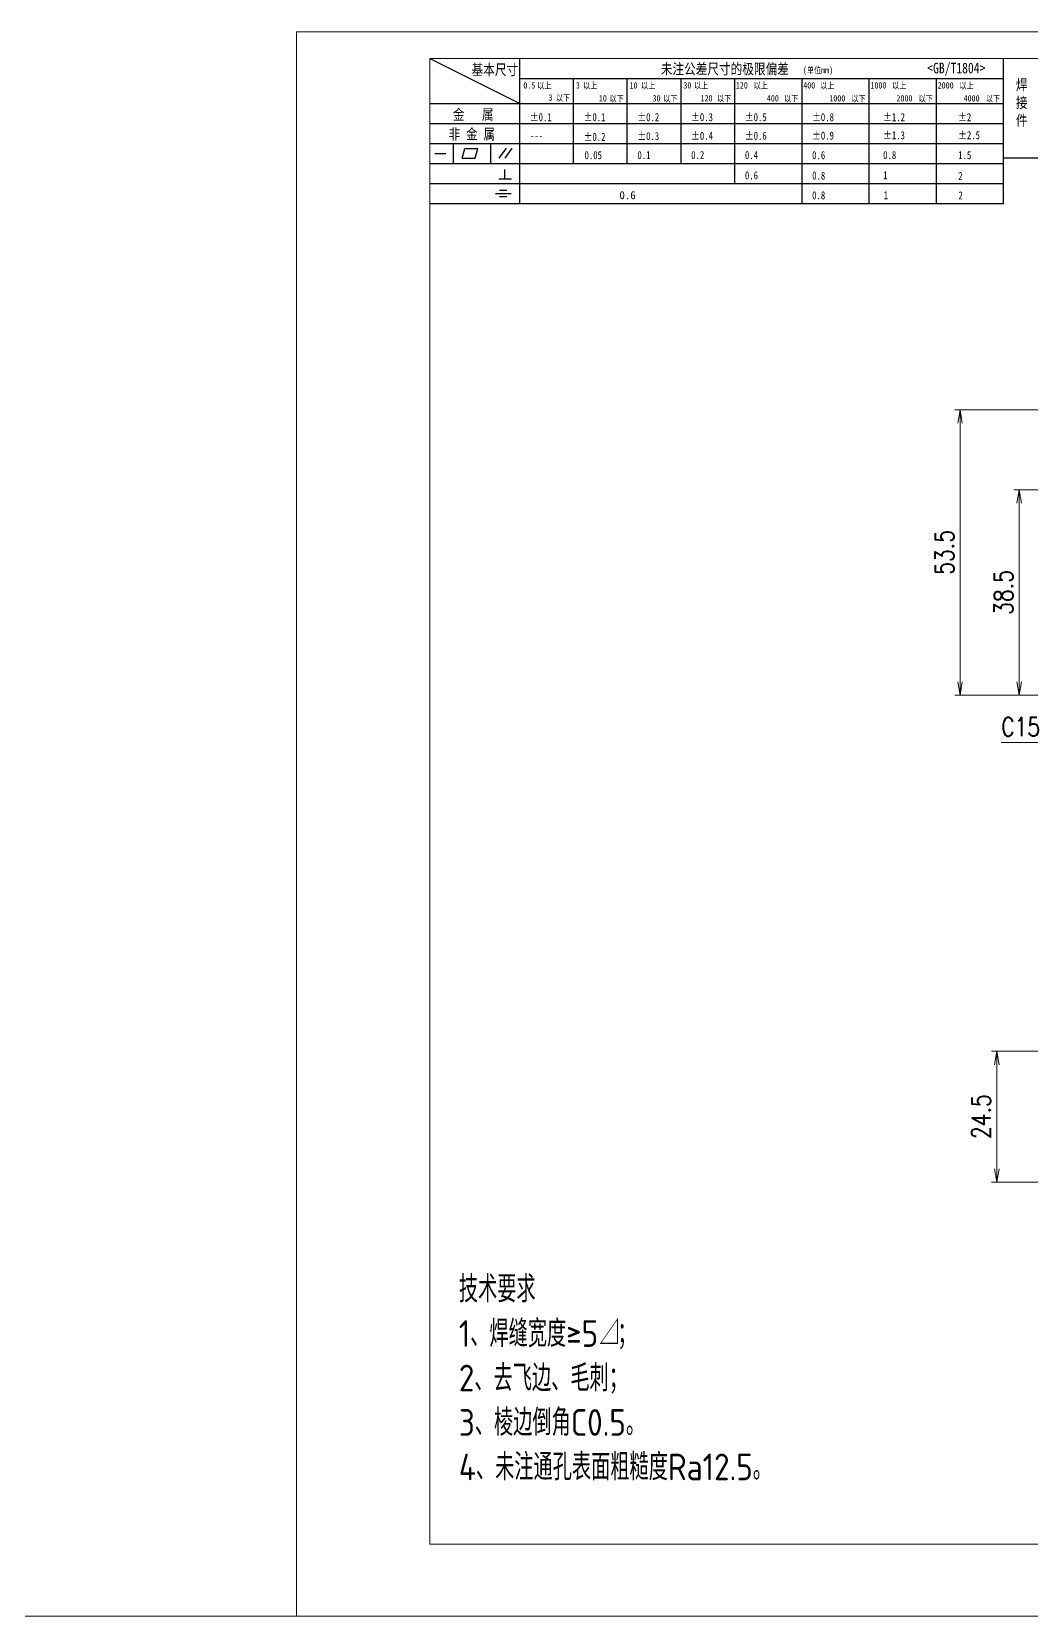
# Model space of a CAD drawing. Header units: millimetres. Extents: x 1333 to 359964, y -52803 to -5704.
# Drawn here: x 167669.2 to 167856.7, y -34570.4 to -34273.4 of the extents above; entities that cross this region are included whole.
import ezdxf

# ---------------------------------------------------------------- set-up
doc = ezdxf.new("R2010")
doc.units = ezdxf.units.MM
doc.header["$LTSCALE"] = 0.5
doc.layers.add('图\\M+19E79\\M+195B6\\M+18E9A', color=7, linetype='Continuous')
doc.layers.add('图框', color=7, linetype='Continuous', lineweight=18)
doc.layers.add('标注线', color=3, linetype='Continuous', lineweight=18)
doc.layers.add('打印-禁用', color=7, linetype='Continuous', lineweight=15, plot=False)
doc.styles.add('DIM', font='romans.shx', dxfattribs={"width": 0.8, "bigfont": 'bigfont.shx'})
doc.styles.add('国标', font='simfang.ttf', dxfattribs={"width": 0.8})
doc.styles.add('机械长仿宋', font='gbenor.shx', dxfattribs={"height": 1, "bigfont": 'gbcbig.shx'})
doc.dimstyles.new('DEH 1-1', dxfattribs={"dimtxt": 3.5, "dimasz": 2.5, "dimexe": 1, "dimexo": 0.625, "dimgap": 1.2, "dimtad": 1, "dimtoh": 1, "dimdsep": 46, "dimtxsty": 'DIM', "dimblk": 'OPEN', "dimcen": 0, "dimclrd": 8, "dimclre": 8, "dimclrt": 2, "dimazin": 2, "dimtfac": 0.5, "dimtmove": 0, "dimatfit": 3, "dimldrblk": 'OPEN', "dimfxl": 0, "dimtolj": 2, "dimlwd": 18, "dimlwe": 18, "dimarcsym": 0})
doc.dimstyles.new('DEH 1-1$0', dxfattribs={"dimtxt": 3.5, "dimasz": 2.5, "dimexe": 1, "dimexo": 0.625, "dimgap": 1.2, "dimtad": 1, "dimzin": 9, "dimdsep": 46, "dimtxsty": 'DIM', "dimblk": 'OPEN', "dimcen": 0, "dimclrd": 8, "dimclre": 8, "dimclrt": 2, "dimazin": 2, "dimtfac": 0.5, "dimtmove": 0, "dimatfit": 3, "dimldrblk": 'OPEN', "dimfxl": 0, "dimtolj": 2, "dimlwd": 18, "dimlwe": 18, "dimarcsym": 0})

# ---------------------------------------------------------------- blocks, each defined once
blk = doc.blocks.new('GZDEH零件A3图框V01版')
at = {"layer": '图\\M+19E79\\M+195B6\\M+18E9A', "color": 9}
for p, q in [((2882.49, -1554.46), (2899.37, -1562.92)), ((2899.37, -1581.67), (2899.37, -1554.46)), ((2990.09, -1581.67), (2990.09, -1554.46)), ((2899.37, -1558.24), (2990.09, -1558.24)), ((2909.45, -1574.17), (2909.45, -1558.24)), ((2919.53, -1574.17), (2919.53, -1558.24)), ((2929.61, -1574.17), (2929.61, -1558.24)), ((2939.69, -1577.92), (2939.69, -1558.24)), ((2952.29, -1581.67), (2952.29, -1558.24)), ((2964.89, -1581.67), (2964.89, -1558.24)), ((2977.49, -1581.67), (2977.49, -1558.24)), ((2882.49, -1562.92), (2990.09, -1562.92)), ((2882.49, -1566.67), (2990.09, -1566.67)), ((2882.49, -1570.42), (2990.09, -1570.42)), ((2886.92, -1574.12), (2886.92, -1570.42)), ((2893.91, -1574.12), (2893.91, -1570.42)), ((2883.43, -1572.27), (2885.49, -1572.27)), ((2888.59, -1573.16), (2889.07, -1571.37)), ((2888.59, -1573.16), (2891, -1573.16)), ((2889.07, -1571.37), (2891.48, -1571.37)), ((2891, -1573.16), (2891.48, -1571.37)), ((2895.52, -1573.16), (2896.85, -1571.3)), ((2896.6, -1573.16), (2897.94, -1571.3)), ((2990.09, -1573.08), (3113.09, -1573.08)), ((2882.49, -1574.17), (2990.09, -1574.17)), ((2895.42, -1577.05), (2897.81, -1577.05)), ((2896.58, -1577.05), (2896.58, -1575.28)), ((2882.49, -1577.92), (2990.09, -1577.92)), ((2894.79, -1579.77), (2897.77, -1579.77)), ((2895.57, -1579.17), (2896.92, -1579.17)), ((2882.49, -1581.67), (2990.09, -1581.67)), ((2895.57, -1580.37), (2896.93, -1580.37))]:
    blk.add_line(p, q, dxfattribs=at)
at = {"layer": '图框', "linetype": 'Continuous'}
for p, q in [((2882.49, -1554.46), (2882.49, -1832.96)), ((3272.49, -1554.46), (2882.49, -1554.46)), ((2882.49, -1832.96), (3272.49, -1832.96))]:
    blk.add_line(p, q, dxfattribs=at)
at = {"layer": '打印-禁用', "linetype": 'Continuous'}
for p, q in [((2857.49, -1549.46), (2857.49, -1846.46)), ((3277.49, -1549.46), (2857.49, -1549.46)), ((2857.49, -1846.46), (3277.49, -1846.46))]:
    blk.add_line(p, q, dxfattribs=at)
at = {"layer": '图\\M+19E79\\M+195B6\\M+18E9A', "color": 9, "style": '国标', "width": 0.8}
for s, height, p in [('基本尺寸', 2, (2890.33, -1557.58)), ('未注公差尺寸的极限偏差', 2, (2925.81, -1557.44)), ('<GB/T1804>', 2, (2975.78, -1557.27)), ('30', 1.2, (2930.04, -1560.11)), ('金   属', 2, (2886.82, -1565.98)), ('±0.1', 1.5, (2901.27, -1566.23)), ('±0.1', 1.5, (2911.35, -1566.23)), ('±0.2', 1.5, (2921.43, -1566.23)), ('±0.3', 1.5, (2931.51, -1566.23)), ('±0.5', 1.5, (2941.59, -1566.23)), ('±0.8', 1.5, (2954.19, -1566.23)), ('±1.2', 1.5, (2967.51, -1566.23)), ('±2', 1.5, (2981.58, -1566.23)), ('非 金 属', 2, (2886.02, -1569.65)), ('±0.3', 1.5, (2921.43, -1569.77)), ('±0.4', 1.5, (2931.51, -1569.71)), ('±0.6', 1.5, (2941.59, -1569.71)), ('±0.9', 1.5, (2954.19, -1569.68)), ('±1.3', 1.5, (2967.51, -1569.62)), ('±2.5', 1.5, (2981.58, -1569.61)), ('---', 1.5, (2901.27, -1569.65)), ('±0.2', 1.5, (2911.35, -1569.92)), ('0.1', 1.5, (2921.43, -1573.34)), ('0.2', 1.5, (2931.51, -1573.33)), ('0.4', 1.5, (2941.59, -1573.33)), ('0.6', 1.5, (2954.19, -1573.35)), ('0.8', 1.5, (2967.51, -1573.33)), ('1.5', 1.5, (2981.58, -1573.34)), ('0.6', 1.5, (2941.59, -1577.14)), ('0.8', 1.5, (2954.19, -1577.17)), ('1', 1.5, (2967.51, -1577.12)), ('2', 1.5, (2981.58, -1577.26)), ('0.8', 1.5, (2954.19, -1580.87)), ('1', 1.5, (2967.59, -1580.86)), ('2', 1.5, (2981.62, -1580.89))]:
    blk.add_text(s, height=height, dxfattribs=at).set_placement(p)
at = {"layer": '图\\M+19E79\\M+195B6\\M+18E9A', "color": 9, "lineweight": 15, "style": '国标', "width": 0.8}
for s, p in [('(单位mm)', (2952.44, -1557.27)), ('0.5', (2900.03, -1560.11)), ('以上', (2902.64, -1560.16)), ('3', (2909.88, -1560.11)), ('以上', (2911.25, -1560.16)), ('10', (2919.96, -1560.11)), ('以上', (2922.09, -1560.16)), ('以上', (2932.02, -1560.16)), ('120', (2939.88, -1560.11)), ('以上', (2943.21, -1560.16)), ('400', (2952.52, -1560.11)), ('以上', (2955.68, -1560.16)), ('1000', (2965.12, -1560.11)), ('以上', (2969.16, -1560.16)), ('2000', (2977.72, -1560.11)), ('以上', (2981.8, -1560.16)), ('3', (2904.73, -1562.41)), ('以下', (2906.1, -1562.46)), ('10', (2914.19, -1562.54)), ('以下', (2916.18, -1562.59)), ('30', (2924.27, -1562.54)), ('以下', (2926.26, -1562.59)), ('120', (2933.26, -1562.54)), ('以下', (2936.34, -1562.59)), ('400', (2945.7, -1562.54)), ('以下', (2948.94, -1562.59)), ('1000', (2957.41, -1562.54)), ('以下', (2961.54, -1562.59)), ('2000', (2969.99, -1562.54)), ('以下', (2974.14, -1562.59)), ('4000', (2982.59, -1562.54)), ('以下', (2986.74, -1562.59))]:
    blk.add_text(s, height=1.2, dxfattribs=at).set_placement(p)
at = {"layer": '图\\M+19E79\\M+195B6\\M+18E9A', "color": 9, "lineweight": 13, "style": '国标'}
blk.add_text('0.6', height=1.5, dxfattribs=at).set_placement((2918.05, -1580.85))
at = {"layer": '图\\M+19E79\\M+195B6\\M+18E9A', "color": 9, "style": '国标'}
for s, insert, char_height, width, attachment_point in [('焊\\P接\\P件', (2992.39, -1558.41), 2, 3.1877, 1), ('0.05', (2911.51, -1573.37), 1.5, 5.1982, 7)]:
    blk.add_mtext(s, dxfattribs=dict(at, insert=insert, char_height=char_height, width=width, attachment_point=attachment_point))
blk = doc.blocks.new('DEH A3')
at = {"layer": '图框'}
blk.add_blockref('GZDEH零件A3图框V01版', (-2857.49, 1846.46), dxfattribs=at)
blk = doc.blocks.new('_Open')
at = {"color": 0, "linetype": 'ByBlock', "lineweight": -2}
for p, q in [((-1, 0.17), (0, 0)), ((-1, -0.17), (0, 0)), ((0, 0), (-1, 0))]:
    blk.add_line(p, q, dxfattribs=at)
blk = doc.blocks.new('*D436')
at = {"layer": 'Defpoints', "color": 0, "transparency": 16777216}
for p in [(167854.39, -34359.26), (167879.88, -34359.26), (167881.88, -34397.76)]:
    blk.add_point(p, dxfattribs=at)
at = {"layer": '标注线', "color": 8, "lineweight": 18, "transparency": 16777216}
for p, q in [((167879.25, -34359.26), (167853.39, -34359.26)), ((167854.39, -34395.26), (167854.39, -34361.76)), ((167881.25, -34397.76), (167853.39, -34397.76))]:
    blk.add_line(p, q, dxfattribs=at)
at = {"layer": '标注线', "color": 8, "lineweight": 18, "transparency": 16777216, "xscale": 2.5, "yscale": 2.5, "zscale": 2.5}
for p, rotation in [((167854.39, -34359.26), 90), ((167854.39, -34397.76), 270)]:
    blk.add_blockref('_Open', p, dxfattribs=dict(at, rotation=rotation))
at = {"layer": '标注线', "color": 2, "transparency": 16777216, "insert": (167851.44, -34378.51), "char_height": 3.5, "attachment_point": 5, "rotation": 90, "style": 'DIM'}
blk.add_mtext('\\A2;38.5', dxfattribs=at)
blk = doc.blocks.new('*D437')
at = {"layer": 'Defpoints', "color": 0, "transparency": 16777216}
for p in [(167843.3, -34344.26), (167867.38, -34344.26), (167881.88, -34397.76)]:
    blk.add_point(p, dxfattribs=at)
at = {"layer": '标注线', "color": 8, "lineweight": 18, "transparency": 16777216}
for p, q in [((167866.75, -34344.26), (167842.3, -34344.26)), ((167843.3, -34395.26), (167843.3, -34346.76)), ((167881.25, -34397.76), (167842.3, -34397.76))]:
    blk.add_line(p, q, dxfattribs=at)
at = {"layer": '标注线', "color": 8, "lineweight": 18, "transparency": 16777216, "xscale": 2.5, "yscale": 2.5, "zscale": 2.5}
for p, rotation in [((167843.3, -34344.26), 90), ((167843.3, -34397.76), 270)]:
    blk.add_blockref('_Open', p, dxfattribs=dict(at, rotation=rotation))
at = {"layer": '标注线', "color": 2, "transparency": 16777216, "insert": (167840.35, -34371.01), "char_height": 3.5, "attachment_point": 5, "rotation": 90, "style": 'DIM'}
blk.add_mtext('\\A2;53.5', dxfattribs=at)
blk = doc.blocks.new('*D444')
at = {"layer": 'Defpoints', "color": 0, "transparency": 16777216}
for p in [(167879.88, -34464.51), (167850.19, -34489.01), (167866.88, -34489.01)]:
    blk.add_point(p, dxfattribs=at)
at = {"layer": '标注线', "color": 8, "lineweight": 18, "transparency": 16777216}
for p, q in [((167879.25, -34464.51), (167849.19, -34464.51)), ((167850.19, -34467.01), (167850.19, -34486.51)), ((167866.25, -34489.01), (167849.19, -34489.01))]:
    blk.add_line(p, q, dxfattribs=at)
at = {"layer": '标注线', "color": 8, "lineweight": 18, "transparency": 16777216, "xscale": 2.5, "yscale": 2.5, "zscale": 2.5}
for p, rotation in [((167850.19, -34464.51), 90), ((167850.19, -34489.01), 270)]:
    blk.add_blockref('_Open', p, dxfattribs=dict(at, rotation=rotation))
at = {"layer": '标注线', "color": 2, "transparency": 16777216, "insert": (167847.24, -34476.76), "char_height": 3.5, "attachment_point": 5, "rotation": 90, "style": 'DIM'}
blk.add_mtext('\\A2;24.5', dxfattribs=at)

msp = doc.modelspace()

# ---------------------------------------------------------------- linework, layer by layer
at = {"layer": '标注线'}
msp.add_line((160574.502, -34570.402), (179981.94, -34570.402), dxfattribs=at)

# ---------------------------------------------------------------- block references
at = {"layer": '图框'}
msp.add_blockref('DEH A3', (167718.865, -34570.402), dxfattribs=at)

# ---------------------------------------------------------------- texts
at = {"layer": '标注线', "color": 2, "insert": (167858.325, -34405.437), "char_height": 3.5, "attachment_point": 9, "style": 'DIM'}
msp.add_mtext('C15', dxfattribs=at)
at = {"layer": '标注线', "color": 2, "insert": (167749.311, -34506.563), "char_height": 10, "width": 206.04095, "attachment_point": 1, "style": '机械长仿宋'}
msp.add_mtext('{\\H0.5x;技术要求\\H1.4x;\\P\\H0.7143x;1、焊缝宽度≥5\\Q19.2;△\\Q0;；\\P2、去飞边、毛刺；\\P\\H1x;3、棱边倒角C0.5。\\C3; \\P\\C2;4、未注通孔表面粗糙度Ra12.5。}', dxfattribs=at)

# ---------------------------------------------------------------- dimensions: what is measured, and where the dimension line sits
at = {"layer": '标注线'}
for base, p1, p2, picture, middle in [((167843.297, -34344.261), (167881.876, -34397.76), (167867.376, -34344.261), '*D437', (167840.347, -34371.011)), ((167854.385, -34359.26), (167881.876, -34397.76), (167879.876, -34359.26), '*D436', (167851.435, -34378.51)), ((167850.193, -34489.012), (167879.876, -34464.511), (167866.876, -34489.012), '*D444', (167847.243, -34476.761))]:
    dim = msp.add_linear_dim(base=base, p1=p1, p2=p2, angle=90, dimstyle='DEH 1-1$0', dxfattribs=at)
    dim.commit()
    dim.dimension.update_dxf_attribs({"geometry": picture, "text_midpoint": middle})

# ---------------------------------------------------------------- leaders
at = {"layer": '标注线', "annotation_type": 0, "has_hookline": 1, "hookline_direction": 1, "text_width": 7.333}
msp.add_leader([(167875.088, -34390.972), (167862.025, -34406.637), (167859.525, -34406.637)], dimstyle='DEH 1-1', override={"dimgap": 1.2, "dimtad": 1}, dxfattribs=at)

doc.saveas('drawing.dxf')
